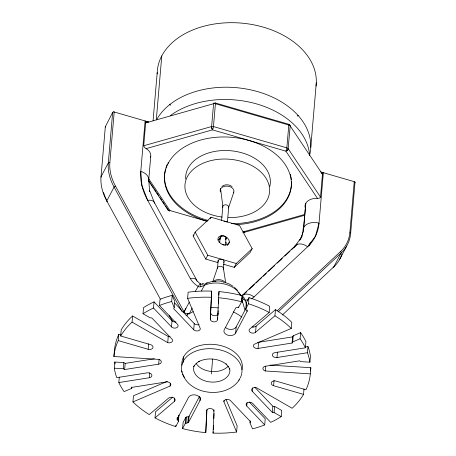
<?xml version="1.0" encoding="UTF-8"?>
<svg xmlns="http://www.w3.org/2000/svg" width="456" height="456" viewBox="0 0 456 456"><rect width="100%" height="100%" fill="white"/><g stroke="black" fill="none" stroke-linecap="round" stroke-linejoin="round"><path stroke-width="0.68" d="M220.539 188.425L222.824 206.083L221.599 220.408M105.336 126.757L112.655 112.415A1.214 0.832 4.9 0 1 114.199 111.976L145.105 120.948A12.004 8.248 4.9 0 1 145.817 121.171L148.422 121.912M199.523 396.355L189.08 416.14A1.214 0.832 4.9 0 1 188.334 416.619L185.854 417.314L183.118 422.455L182.594 428.6A98.587 67.739 4.9 0 0 205.781 432.63L206.653 410.77A3.637 2.502 4.9 0 1 210.381 408.502A3.637 2.502 4.9 0 1 213.915 411.232L213.043 433.097A98.587 67.739 4.9 0 0 236.607 432.026L237.137 425.881L226.033 399.41M217.74 317.558L217.563 319.605A3.637 2.502 4.9 0 1 213.835 321.873A3.637 2.502 4.9 0 1 210.301 319.143L211.704 291.133A98.587 67.739 4.9 0 0 188.134 292.205L187.61 298.349L200.332 328.696A3.637 2.502 4.9 0 1 197.733 330.908A3.637 2.502 4.9 0 1 193.709 329.739L173.639 308.644L174.22 307.543L174.751 301.393L172.208 295.345A98.587 67.739 4.9 0 0 160.033 299.313L159.509 305.457L177.47 324.336A3.637 2.502 4.9 0 1 176.523 327.778A3.637 2.502 4.9 0 1 171.479 326.901L153.518 308.017L154.048 301.872A98.587 67.739 4.9 0 0 143.543 307.6L143.019 313.745L150.132 317.843L151.865 317.952L171.935 339.053A3.637 2.502 4.9 0 1 171.821 341.994A3.637 2.502 4.9 0 1 167.722 342.638L132.063 322.107L132.588 315.962L168.253 336.494A3.637 2.502 4.9 0 0 170.048 336.688M206.984 409.562L205.781 432.63M210.301 319.143L211.704 291.133M217.563 319.605L218.96 291.601A98.587 67.739 4.9 0 1 242.153 295.63L241.629 301.775L238.767 307.03A1.214 0.832 4.9 0 1 238.237 307.258L236.407 307.612A1.214 0.832 4.9 0 0 235.661 308.091L224.244 329.728A6.065 4.167 4.9 0 0 227.92 335.223A6.065 4.167 4.9 0 0 235.649 333.04L247.066 311.402L247.186 310.034M213.625 425.539L213.334 429.683M213.904 418.488L214.103 413.552M217.917 315.512L218.202 310.639M218.481 303.588L218.652 299.358M218.823 295.123L218.96 291.601M282.395 314.976L333.838 266.828L341.134 253A60.631 42.305 27.8 0 0 350.653 233.272L355.007 182.252M219.98 238.026L219.376 239.548L221.405 235.706L220.123 237.661L220.06 238.682M320.676 171.923L322.62 172.499L322.455 174.232L290.181 125.959A2.422 1.664 4.9 0 0 288.802 125.041L215.426 103.734A2.422 1.664 4.9 0 0 213.579 103.717L145.698 122.92L145.817 121.171L143.708 145.749L144.364 147.231L146.091 148.639A12.004 8.248 4.9 0 1 150.537 157.183M112.655 112.415L108.323 162.917A60.631 42.305 27.8 0 0 114.08 187.085L181.955 311.511M193.19 311.647A36.377 24.994 4.9 0 0 189.257 313.819L185.945 313.7L184.389 312.502L115.51 186.162A59.417 41.456 27.8 0 1 109.867 162.484L114.199 111.976L113.453 111.925M154.356 358.775L125.172 363.398L123.798 362.605L114.826 362.03L114.296 368.174L123.268 368.75L124.642 369.542L158.694 364.15A3.637 2.502 4.9 0 0 161.293 361.933A3.637 2.502 4.9 0 0 158.882 359.396L113.903 356.518L114.427 350.373A98.587 67.739 4.9 0 1 118.771 334.447L120.811 335.04M113.903 356.518A98.587 67.739 4.9 0 1 118.241 340.598L118.771 334.447M118.241 340.598L148.171 349.285A3.637 2.502 4.9 0 0 152.811 347.974A3.637 2.502 4.9 0 0 150.605 344.673L120.675 335.986L121.205 329.842A98.587 67.739 4.9 0 1 132.588 315.962M167.335 381.307L133.477 395.785L132.952 401.93L170.065 386.055A3.637 2.502 4.9 0 0 170.179 383.12A3.637 2.502 4.9 0 0 166.161 381.951L132.109 387.343L131.527 388.444L124.123 391.607A98.587 67.739 4.9 0 1 118.822 382.567L119.29 377.101M123.268 368.75L123.798 362.605M145.105 120.948L140.779 171.393L141.941 185.677L147.676 200.344L190.266 278.416A18.069 12.608 27.8 0 0 198.178 286.453L195.35 291.316M124.642 369.542L125.172 363.398M153.073 120.811L157.206 72.601M148.741 179.767L150.765 156.163M131.527 388.444L131.647 387.076M156.305 119.734L161.777 55.923M148.171 349.285L148.639 343.824M118.822 382.567L149.289 377.745L149.699 372.962M168.099 163.476L168.19 162.421M158.694 364.15L159.104 359.374M178.991 415.171A1.214 0.832 4.9 0 1 178.917 415.462L178.393 421.606L175.748 426.611A98.587 67.739 4.9 0 1 155.029 417.895L155.559 411.751L172.773 397.09M167.722 342.638L168.253 336.494M174.22 307.543L171.684 301.49L172.208 295.345M171.479 326.901L172.003 320.756L154.048 301.872M170.065 386.055L170.299 383.325M155.029 417.895L174.397 401.405L174.688 397.991M175.748 426.611L175.868 425.248M178.393 421.606A1.214 0.832 4.9 0 0 178.279 420.882L177.259 419.697A1.214 0.832 4.9 0 1 177.15 418.973L177.264 417.61M177.259 419.697L177.435 417.65M183.597 356.911L183.318 362.491M178.279 420.882L178.752 415.416M182.594 428.6L185.233 423.59L185.763 417.445M193.709 329.739L194.239 323.595L174.659 303.012M185.233 423.59L187.809 422.763L188.334 416.619M187.809 422.763A1.214 0.832 4.9 0 0 188.556 422.284L189.08 416.14M188.556 422.284L199.973 400.647L200.264 397.233M218.162 260.467L217.558 267.535L212.73 281.848M219.706 242.495L220.123 237.661M211.356 373.966L212.633 359.083M223.434 268.555L224.038 261.487M225.429 245.163L225.999 238.414L225.441 236.949L224.033 235.98L222.847 235.889L220.373 237.274M227.419 222.112L228.701 207.104M213.915 411.232L214.029 409.87M213.043 433.097L213.157 431.729M236.607 432.026L223.885 401.685L223.999 400.317M235.649 333.04L236.174 326.895L245.961 308.347M247.066 311.402A1.214 0.832 4.9 0 0 246.958 310.678L245.938 309.493A1.214 0.832 4.9 0 1 245.824 308.769L246.354 302.624L248.993 297.62A98.587 67.739 4.9 0 1 269.713 306.335L269.188 312.48L249.82 328.97A3.637 2.502 4.9 0 0 250.481 332.51A3.637 2.502 4.9 0 0 255.577 332.281L274.945 315.791L275.47 309.647A98.587 67.739 4.9 0 1 291.794 322.301L291.27 328.445L254.152 344.32A3.637 2.502 4.9 0 0 254.038 347.255A3.637 2.502 4.9 0 0 258.056 348.424L292.108 343.032L292.689 341.932L293.214 335.787L300.618 332.623A98.587 67.739 4.9 0 1 305.925 341.664L305.4 347.808L274.928 352.636A3.637 2.502 4.9 0 0 272.477 355.634A3.637 2.502 4.9 0 0 276.986 357.532L307.452 352.71L307.977 346.566L305.207 346.999M246.229 306.079L246.462 303.348A1.214 0.832 4.9 0 1 246.354 302.624M245.824 308.769L248.469 303.764L248.993 297.62M250.173 420.785L249.996 422.837L252.533 428.885A98.587 67.739 4.9 0 0 264.708 424.918L246.747 406.039L247.044 402.625M255.577 332.281L256.101 326.137L275.47 309.647M254.767 387.235L272.876 406.279L274.609 406.387L281.722 410.485L281.198 416.63L274.084 412.532L272.352 412.423L252.282 391.322L252.573 387.908M258.056 348.424L258.586 342.279L292.632 336.887L293.214 335.787M270.077 365.102L310.838 367.713L310.314 373.857L265.335 370.979L265.745 366.197M264.708 424.918L265.232 418.773L249.215 401.935M304.01 388.928L303.542 394.389L273.611 385.702L274.079 380.241M276.986 357.532L277.453 352.066M272.352 412.423L272.876 406.279M274.084 412.532L274.609 406.387M292.108 343.032L292.632 336.887M354.985 182.765A1.214 0.832 4.9 0 0 354.249 181.665L323.344 172.693A12.004 8.248 4.9 0 0 322.62 172.499L320.511 197.077L319.593 198.098L317.467 198.394A12.004 8.248 4.9 0 0 305.782 203.359L303.633 227.624A12.004 8.248 4.9 0 0 302.949 230.132M305.782 203.359L303.719 227.47A60.631 42.305 27.8 0 1 299.763 240.221M310.77 147.305L316.304 82.781M305.4 347.808A98.587 67.739 4.9 0 0 300.094 338.768L300.618 332.623M323.344 172.693L319.023 223.144L315.523 236.077L307.618 246.776L254.032 296.93A18.069 12.608 27.8 0 1 251.045 298.88M265.335 370.979A3.637 2.502 4.9 0 1 262.924 368.442A3.637 2.502 4.9 0 1 265.523 366.225L299.575 360.833L300.949 361.625L309.92 362.201L310.445 356.056A98.587 67.739 4.9 0 0 307.977 346.566M277.197 310.838L340.592 251.507A59.417 41.456 27.8 0 0 349.917 232.172L354.249 181.665M186.076 315.455L187.199 315.107L188.02 313.631M145.698 122.92L146.399 122.065L148.565 121.974M289.4 124.79A2.422 1.545 -33.8 0 1 289.645 124.898L290.01 125.229A2.422 1.545 -33.8 0 1 290.181 125.959L288.067 149.351A2.422 1.545 -33.8 0 1 287.474 150.206L285.883 151.153L212.507 129.852A2.422 0.849 74.2 0 1 212.057 128.957L211.618 126.54L213.579 103.717A2.422 0.849 74.2 0 1 213.761 103.09L214.28 103.005A2.422 0.849 74.2 0 1 214.605 103.295M309.071 245.317L309.442 243.954M187.963 314.15L188.089 313.608M228.65 207.429L233.86 192.061M225.823 239.314L226.581 237.211L225.572 239.651M197.345 281.158L200.287 283.877A12.004 0.809 -58.4 0 0 198.178 286.453M189.257 313.819L192.227 308.102M217.968 262.622L205.747 259.076L193.122 235.934L195.151 232.093L211.031 217.221L239.542 225.498L252.168 248.645L250.139 252.487L234.259 267.353L223.394 264.201M210.165 218.869L211.031 217.221M205.747 259.076L207.776 255.235L195.151 232.093M227.624 245.317L229.362 242.022M234.259 267.353L236.282 263.511L252.168 248.645M177.15 418.973L188.567 397.336A6.065 4.167 4.9 0 1 196.297 395.152A6.065 4.167 4.9 0 1 199.973 400.647M291.538 249.763L294.194 247.198A12.004 8.362 46.9 0 1 307.618 246.776A72.635 50.679 27.8 0 0 319.023 223.144A12.004 8.248 4.9 0 0 303.719 227.47L303.633 227.624A60.631 42.305 27.8 0 1 299.991 239.827M249.996 422.837L250.578 421.732L230.508 400.636A3.637 2.502 4.9 0 0 226.484 399.467A3.637 2.502 4.9 0 0 223.885 401.685M339.401 259.852L346.702 246.023M183.073 312.28A1.214 0.598 -28.6 0 1 184.07 311.841L189.36 302.037M184.07 311.841L185.883 308.45M201.37 290.928L204.567 285.131A12.004 5.187 68 0 1 207.303 283.062M183.768 312.833L184.332 311.824M287.474 150.206L288.067 149.351M187.199 315.107L187.473 314.817M194.336 365.689L193.675 366.584L195.926 363.643L199.243 361.26L198.542 361.637C207.44 357.242 218.812 358.302 226.638 364.452L225.982 363.939L228.673 366.926M294.941 246.097L302.203 236.482M239.292 379.825C226.056 399.935 187.12 395.278 181.727 370.922M244.467 231.882A2.422 0.849 74.2 0 1 244.325 232.252L243.817 232.372L243.316 231.825A2.422 0.49 -73.8 0 1 242.866 232.395M193.122 235.934L194.148 234.971M241.874 295.767L295.898 245.197M242.159 295.904L246.719 291.715M249.295 289.303L254.442 284.481M255.993 283.039L258.569 280.628M259.162 279.99L261.738 277.579M263.203 276.285L266.293 273.395M268.436 271.309L274.54 265.677M277.197 263.112L282.264 258.444M284.84 256.033L289.993 251.21M278.263 311.847L341.134 253A1.214 0.844 46.9 0 0 340.592 251.507M243.646 232.218A2.422 0.849 74.2 0 0 244.097 232.412L244.325 232.252M221.844 186.527C224.711 184.076 229.271 184.235 232.127 186.624M286.567 150.879L287.2 150.457M200.287 283.877L200.429 284.248L200.458 283.837M238.237 307.258L238.767 307.03M292.689 341.932L300.094 338.768M206.266 283.193L210.906 281.814L215.591 281.261M143.708 145.749L211.618 126.54A2.422 1.664 4.9 0 1 213.471 126.563L286.847 147.864A2.422 1.664 4.9 0 1 288.22 148.781L320.511 197.077M146.091 148.639L212.507 129.852A2.422 0.49 -73.8 0 0 213.471 126.563L215.426 103.734A2.422 0.49 -73.8 0 0 214.89 103.301M243.316 231.825L304.26 214.588M244.097 232.412L304.061 215.449M240.392 295.021A24.139 16.587 4.9 0 0 204.567 285.131L202.042 286.3A10.345 5.54 -25.7 0 1 200.629 286.733L199.927 286.875A2.286 2.041 19.5 0 1 198.149 286.482M202.082 284.02L204.026 283.809M207.309 221.371L169.94 210.524A2.422 1.545 -33.8 0 1 168.965 210.609L168.076 210.113L148.685 181.1M202.264 284.002L203.057 283.945M222.112 244.501L224.312 245.14M215.295 102.948L288.671 124.249M207.776 255.235L236.282 263.511M225.093 282.424L229.414 284.082L233.141 286.357M289.195 124.722L290.01 125.229M321.246 172.425L322.455 174.232M234.355 287.303L237.553 290.318M241.834 297.637L242.05 297.928A10.351 7.404 42 0 0 243.031 299.045L244.439 300.025A1.955 1.613 51.9 0 0 245.163 300.094A18.069 12.608 27.8 0 0 248.6 299.683M168.235 210.301L168.076 210.113A2.422 1.545 -33.8 0 1 167.905 209.384L165.545 205.85M317.467 198.394L285.883 151.153A2.422 0.49 -73.8 0 0 286.847 147.864L288.802 125.041A2.422 0.49 -73.8 0 0 288.386 124.431M148.622 178.638L169.94 210.524A2.422 0.49 -73.8 0 1 169.267 210.558M149.397 181.699L150.577 183.466M151.369 184.646L153.336 187.593M154.122 188.773L156.095 191.714M156.881 192.894L158.848 195.841M160.027 197.608L161.606 199.962M162.786 201.729L164.359 204.083M196.821 280.332L154.236 202.259L149.545 190.277L149.636 191.56M160.335 299.079L106.784 200.914A60.631 42.305 27.8 0 1 101.027 176.746L105.359 126.244A1.214 0.832 4.9 0 0 105.621 127.104M169.204 315.335L172.271 320.961M228.513 366.664L229.693 369.235M211.818 128.239L212.057 128.957M246.411 304.22L245.163 300.094A12.004 5.329 89 0 0 241.919 295.881M241.498 298.298L244.969 310.091M241.897 299.626L242.695 302.299M252.732 326.353L253.023 327.419M211.732 127.874L211.624 127.161M223.411 268.225L225.686 282.709M148.645 178.467L149.631 191.514M218.11 261.755A3.032 2.08 4.9 0 1 221.337 259.236A3.032 2.08 4.9 0 1 223.674 262.411M223.885 221.194A3.032 2.08 4.9 0 1 226.472 221.947M217.865 239.936A6.065 4.229 27.8 0 1 220.225 239.525M225.931 242.278A6.065 4.229 27.8 0 1 227.322 245.157M222.773 207.372A3.032 2.08 4.9 0 1 225.999 204.852A3.032 2.08 4.9 0 1 228.336 208.027M217.409 268.493A3.032 2.08 4.9 0 1 220.732 266.298A3.032 2.08 4.9 0 1 223.263 269.188M220.413 191.925A6.937 4.765 4.9 0 1 227.242 186.111A6.937 4.765 4.9 0 1 233.575 192.768M212.952 281.836A6.937 4.765 4.9 0 1 219.222 279.631A6.937 4.765 4.9 0 1 225.287 282.629M222.129 217.073A42.442 29.161 4.9 0 1 192.267 170.27A42.442 29.161 4.9 0 1 264.526 176.073A42.442 29.161 4.9 0 1 228.108 217.552M215.055 281.352A8.767 6.025 4.9 0 1 224.147 282.429M291.469 181.79A63.601 43.702 4.9 0 1 231.249 223.662M208.084 220.459A63.601 43.702 4.9 0 1 165.602 168.937M165.995 167.608A63.601 43.702 4.9 0 1 167.255 164.337M290.312 174.22A63.601 43.702 4.9 0 1 290.814 176.278M290.951 176.962A63.601 43.702 4.9 0 1 291.344 179.715M185.677 179.043A42.442 29.161 4.9 0 1 230.593 150.736A42.442 29.161 4.9 0 1 269.81 186.384M170.401 115.573A79.732 54.783 4.9 0 1 256.221 103.814A79.732 54.783 4.9 0 1 309.63 155.12M156.892 119.261A79.732 54.783 4.9 0 1 252.362 90.248A79.732 54.783 4.9 0 1 309.624 155.165M349.917 232.172A1.214 0.832 4.9 0 1 350.653 233.272M239.36 293.305A12.004 8.134 -24.5 0 1 240.677 295.613L240.688 295.659A12.004 5.329 89 0 1 241.087 295.699M238.055 292.233A12.004 8.134 -24.5 0 1 238.967 292.917M241.942 296.069A12.004 5.278 -57.5 0 1 243.025 299.05M240.523 295.465A12.004 5.278 -57.5 0 1 241.298 295.659M333.119 267.153A1.214 0.844 46.9 0 0 333.838 266.828A60.631 42.305 27.8 0 0 341.971 254.066M183.432 312.582A1.214 0.633 -30.2 0 1 184.247 312.229M115.51 186.162A1.214 0.598 -28.6 0 0 114.08 187.085L106.784 200.914A1.214 0.598 -28.6 0 0 107.405 201.529M109.867 162.484A1.214 0.832 4.9 0 0 108.323 162.917L101.027 176.746A1.214 0.832 4.9 0 0 101.004 177.264M106.47 199.739A59.417 41.456 27.8 0 1 105.353 197.345M105.091 196.747A59.417 41.456 27.8 0 1 103.54 192.535M298.275 115.282A79.732 54.783 4.9 0 1 297.204 116.115M170.618 105.233A79.732 54.783 4.9 0 1 169.643 104.156M157.177 73.918A79.732 54.783 4.9 0 1 240.38 23.022A79.732 54.783 4.9 0 1 316.025 86.081M297.255 243.892A60.631 42.305 27.8 0 1 296.012 245.356M242.318 295.351A12.004 8.362 46.9 0 1 254.032 296.93M200.629 286.744A12.004 0.741 -88.4 0 1 201.347 284.373M190.266 278.416A12.004 5.928 -28.6 0 1 197.117 281.227M154.527 203.154A12.004 5.928 -28.6 0 0 147.676 200.344A72.635 50.679 27.8 0 1 140.779 171.393A12.004 8.248 4.9 0 1 148.542 181.049M295.933 245.51A60.631 42.305 27.8 0 1 294.114 247.351M305.172 207.6A12.004 8.248 4.9 0 1 305.702 203.513M310.348 242.575A72.635 50.679 27.8 0 1 309.738 245.203M168.093 209.623A2.422 1.664 4.9 0 1 167.905 209.384M206.648 221.137A63.601 43.702 4.9 0 1 179.692 150.189A63.601 43.702 4.9 0 1 283.74 162.513A63.601 43.702 4.9 0 1 236.122 224.626M210.957 307.635A36.377 24.994 4.9 0 1 218.441 307.942M233.227 311.915A36.377 24.994 4.9 0 1 241.851 317.142M228.228 366.162A18.189 12.5 4.9 0 1 211.783 371.515A18.189 12.5 4.9 0 1 196.24 363.683M310.314 373.857A98.587 67.739 4.9 0 1 305.976 389.783L276.045 381.091A3.637 2.502 4.9 0 0 271.405 382.402A3.637 2.502 4.9 0 0 273.611 385.702M303.542 394.389A98.587 67.739 4.9 0 1 292.153 408.268L256.494 387.737A3.637 2.502 4.9 0 0 252.396 388.381A3.637 2.502 4.9 0 0 252.282 391.322M281.198 416.63A98.587 67.739 4.9 0 1 270.699 422.359L252.738 403.474A3.637 2.502 4.9 0 0 247.693 402.597A3.637 2.502 4.9 0 0 246.747 406.039M132.952 401.93A98.587 67.739 4.9 0 0 149.272 414.584L168.64 398.094A3.637 2.502 4.9 0 1 173.736 397.866A3.637 2.502 4.9 0 1 174.397 401.405M114.296 368.174A98.587 67.739 4.9 0 0 116.764 377.665L147.231 372.843A3.637 2.502 4.9 0 1 151.745 374.741A3.637 2.502 4.9 0 1 149.289 377.745M120.675 335.986A98.587 67.739 4.9 0 1 132.063 322.107M143.019 313.745A98.587 67.739 4.9 0 1 153.518 308.017M159.509 305.457A98.587 67.739 4.9 0 1 171.684 301.49M187.61 298.349A98.587 67.739 4.9 0 1 211.174 297.278M218.435 297.745A98.587 67.739 4.9 0 1 241.629 301.775M248.469 303.764A98.587 67.739 4.9 0 1 269.188 312.48M274.945 315.791A98.587 67.739 4.9 0 1 291.27 328.445M307.452 352.71A98.587 67.739 4.9 0 1 309.92 362.201M185.45 423.345A1.214 0.832 4.9 0 1 185.98 423.117L186.504 416.972A1.214 0.832 4.9 0 0 185.974 417.2M181.921 365.222A30.318 20.828 4.9 0 1 213.414 344.394A30.318 20.828 4.9 0 1 242.011 369.719M310.838 367.713A98.587 67.739 4.9 0 1 310.428 370.967M115.163 363.939A98.587 67.739 4.9 0 1 114.826 362.03M218.088 313.46A3.637 2.502 4.9 0 1 214.36 315.729A3.637 2.502 4.9 0 1 210.832 312.998M199.095 324.552A3.637 2.502 4.9 0 1 194.239 323.595M176.027 321.925A3.637 2.502 4.9 0 1 172.003 320.756M258.586 342.279A3.637 2.502 4.9 0 1 257.686 342.336M256.101 326.137A3.637 2.502 4.9 0 1 252.008 326.787M236.174 326.895A6.065 4.167 4.9 0 1 231.255 329.414A6.065 4.167 4.9 0 1 225.481 327.374M229.733 368.767A18.189 12.5 4.9 0 1 211.236 382.071A18.189 12.5 4.9 0 1 193.885 366.476M182.035 372.227A30.318 20.828 4.9 0 1 213.984 348.868A30.318 20.828 4.9 0 1 240.244 377.853M239.907 378.452A30.318 20.828 4.9 0 1 238.744 380.196M184.406 377.306A30.318 20.828 4.9 0 1 182.708 374.171M219.171 242.073A6.065 4.229 27.8 0 0 228.963 243.299A6.065 4.229 27.8 0 0 222.841 235.729A6.065 4.229 27.8 0 0 219.171 242.073"/></g></svg>
